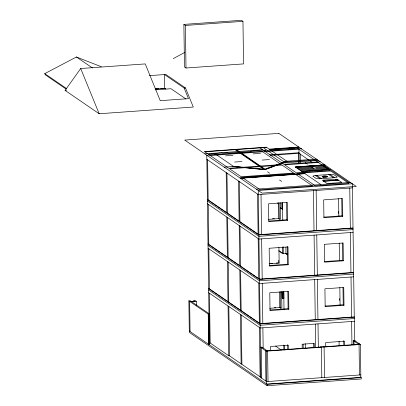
<?xml version="1.0" encoding="UTF-8"?>
<svg xmlns="http://www.w3.org/2000/svg" width="406" height="406" viewBox="0 0 406 406"><rect width="100%" height="100%" fill="white"/><g stroke="black" fill="none" stroke-linecap="round" stroke-linejoin="round"><path stroke-width="0.61" d="M165.638 89.107L164.653 88.437L164.46 74.562L184.157 88.056L188.485 98.653L160.243 100.668L145.241 63.915L80.698 68.518L65.092 90.411L99.16 113.751L193.292 107.042L185.501 87.96L165.805 74.465L149.398 75.633M264.499 150.159L265.747 150.174L264.499 150.195M101.348 66.751L76.424 56.992L44.746 73.628L45.325 74.836L66.239 89.163M173.266 58.626L184.791 52.399M286.54 161.025L264.991 169.15L236.424 149.575M224.198 167.14L233.607 166.47L264.788 169.52L286.814 161.212L316.396 159.101M287.768 161.141L265.062 169.708L232.658 166.536M183.888 24.406L241.443 20.3L242.961 21.34L243.554 63.904L185.999 68.005L184.481 66.965L183.888 24.406L185.405 25.441L242.961 21.34M155.539 88.792L156.797 88.701M155.102 88.97L158.878 88.701M160.771 88.564L163.288 88.386M155.239 89.107L165.552 88.371M155.295 89.833L170.982 88.716L185.933 98.957M184.157 88.056L185.501 87.96M204.817 151.829L266.686 147.419M269.203 149.144L298.78 147.033M204.842 153.879L262.667 149.753M298.973 147.17L296.284 147.358L317.573 161.948M269.685 149.474L296.578 147.561M263.052 150.017L250.664 151.194L251.05 151.458L228.187 153.092L227.802 152.823L222.422 153.209L222.036 152.945L214.642 153.473L214.657 154.645M269.878 149.606L296.771 147.693M215.028 153.737L208.303 154.219L228.822 168.277L281.267 164.537L262.682 151.803L210.237 155.544M270.173 149.809L297.06 147.891M301.658 149.002L300.887 148.474L206.776 155.204L209.425 344.811M225.594 155.868L232.922 155.346M253.166 153.899L260.5 153.377M269.66 154.833L299.07 152.722M270.416 155.366L299.024 153.311L298.968 149.195L265.382 151.611L264.6 151.083M234.607 162.045L241.94 161.522M262.18 160.076L269.513 159.553M317.365 159.766L284.418 162.116L263.321 147.662M282.028 163.019L318.329 160.431M320.263 161.755L283.956 164.344L259.957 147.901M324.719 164.806L295.137 166.917L320.877 184.557M295.329 167.049L324.912 164.937M295.522 167.181L325.104 165.069M301.907 171.555L330.159 169.546M240.068 178.016L304.612 173.408M240.261 178.148L304.81 173.545M240.459 178.28L305.007 173.682M323.567 180.117L335.61 179.259A1.401 0.279 -0.8 0 1 337.34 179.427L341.796 182.477L327.058 183.527L322.608 180.477A1.401 0.279 -0.8 0 1 323.567 180.117L324.922 181.046L336.965 180.188A1.401 0.279 -0.8 0 0 337.924 179.828M323.77 181.274L338.502 180.223M256.328 189.155L350.464 182.446M352.454 187.882L258.323 194.596L206.832 159.314M272.502 218.768L274.38 218.636M268.508 219.347L278.521 218.631L279.298 219.164L280.642 219.067L280.414 202.731M268.65 221.047L286.849 219.747L287.621 220.28L287.372 202.457L268.549 203.802L268.797 221.62L287.621 220.28M323.785 217.114L341.984 215.819L342.755 216.347L342.507 198.529L323.683 199.869L323.932 217.692L342.755 216.347M353.017 227.964L258.881 234.678L207.395 199.397M353.017 228.238L258.886 234.952L207.395 199.671M353.037 229.608L258.906 236.322L207.415 201.041M353.078 232.354L258.942 239.063L207.456 203.782M278.897 250.72L283.286 253.73L287.844 253.4M287.839 253.679L285.966 253.811L285.89 247.274M270.619 263.418L272.497 263.281M276.253 263.017L278.13 262.88M269.127 263.814L279.145 263.103L278.927 247.442M269.269 265.514L287.468 264.215L288.245 264.748L287.996 246.924L269.168 248.269L269.417 266.087L288.245 264.748M324.404 261.581L342.603 260.287L343.38 260.814L343.131 242.996L324.303 244.336L324.551 262.159L343.38 260.814M353.636 272.431L259.505 279.145L208.014 243.864M353.641 272.705L259.51 279.419L208.019 244.138M353.662 274.08L259.525 280.79L208.034 245.508M353.702 276.821L259.566 283.53L208.075 248.249M360.188 376.9L361.233 377.616L361.254 378.991L267.123 385.7L189.313 332.387L188.871 300.861L190.216 300.765L191.185 301.425L194.545 301.186L193.576 300.521L194.921 300.43L196.276 301.353L196.337 305.754M190.987 301.293L189.643 301.389L190.064 331.545M196.276 301.353L191.571 301.694L209.06 313.676M282.079 291.741L282.17 298.024L282.556 298.293L283.911 298.197L283.819 291.929M282.647 298.557L283.911 298.471M274.446 307.657L275.699 307.565M269.746 308.281L279.764 307.57L280.541 308.098L281.886 308.002L281.657 291.67M209.171 314.056L208.227 314.122L208.648 344.278M269.894 309.981L288.093 308.682L288.864 309.215L288.615 291.396L269.787 292.736L270.036 310.554L288.864 309.215M325.023 306.048L343.222 304.754L343.999 305.282L343.75 287.463L324.922 288.803L325.17 306.626L343.999 305.282M354.26 316.898L260.124 323.612L208.633 288.331M354.281 317.172L260.129 323.887L208.638 288.605M354.281 318.548L260.15 325.257L208.659 289.98M354.337 321.288L260.185 327.997L208.694 292.721M353.301 345.014L353.24 340.573L354.585 340.477L360.391 344.461L360.853 377.357L266.722 384.066L266.26 351.17L260.454 347.191L261.799 347.094L267.605 351.073L268.031 381.508M262.575 347.627L261.231 347.719L261.652 378.153M355.357 341.01L354.012 341.106L354.068 344.912M266.833 350.54L265.488 350.637L265.91 381.072M358.27 344.024L359.614 343.928M267.219 350.809L321.009 346.973M323.699 346.78L358.66 344.288M266.26 351.17L360.391 344.461M360.817 374.89L266.686 381.604L260.88 377.626L258.267 190.485L352.398 183.771L354.59 340.898M189.292 331.017L267.102 384.33L361.233 377.616M233.338 166.282L263.646 169.246L235.079 149.672M323.775 165.166L349.119 182.543M323.064 165.217L329.454 169.591M321.719 165.313L328.109 169.688M320.38 165.409L326.764 169.784M319.035 165.506L325.419 169.881M317.69 165.602L324.074 169.977M330.027 174.418L334.788 177.681M298.283 152.793L312.463 162.517M316.345 165.699L322.729 170.073M328.682 174.514L333.443 177.777M335.61 179.259L336.965 180.188M315 165.79L321.385 170.17M313.655 165.887L320.04 170.266M312.31 165.983L314.142 167.242M315.873 168.424L318.695 170.363M310.966 166.079L312.798 167.338M314.528 168.52L317.35 170.459M305.292 162.704L307.403 164.151M311.955 167.267L314.066 168.713M309.621 166.176L316.005 170.55M308.276 166.272L314.66 170.647M306.931 166.369L313.315 170.743M305.586 166.465L311.97 170.84M304.241 166.561L310.631 170.936M316.639 175.372L321.4 178.635M302.896 166.653L309.286 171.033M315.295 175.468L320.055 178.731M301.551 166.749L307.941 171.129M300.207 166.846L306.596 171.225M298.862 166.942L305.251 171.322M297.517 167.039L303.906 171.413M296.172 167.135L302.561 171.51M286.814 161.212L266.3 147.155L204.431 151.565L207.527 153.686M235.363 149.362L264.788 169.52M267.518 171.763L269.625 173.21M279.521 179.985L281.627 181.431M76.424 56.992L92.461 67.985M214.256 153.209L233.612 166.47M280.343 207.669L282.667 209.257L282.576 202.995M280.856 208.298L281.886 209.004M44.746 73.628L66.675 88.65M285.961 253.537L287.478 254.572M286.474 254.156L287.489 254.846M278.897 250.994L281.992 253.116M278.76 262.834L279.145 263.103M353.24 340.573L359.051 344.552L359.472 374.987M275.623 346.151L281.302 350.043M188.871 300.861L209.049 314.65L209.471 344.806M228.74 355.331L260.875 377.347M209.389 342.481L228.745 355.742L228.05 305.982M80.698 68.518L99.16 113.751M349.764 188.074L350.327 228.157M350.388 232.542L350.946 272.624M351.017 277.009L351.566 317.091M351.626 321.481L351.956 344.887M344.562 345.501L344.501 341.197L325.673 342.542L325.734 346.841M341.74 198.61L341.984 215.819M342.365 243.077L342.603 260.287M342.984 287.549L343.222 304.754M343.725 340.67L343.796 345.582M338.604 198.641L338.853 216.175M339.228 243.108L339.472 260.642M339.847 287.575L340.091 305.114M338.401 211.526L338.426 213.404M339.619 298.583L339.644 300.46M339.066 341.304L339.127 345.734M324.511 377.478L324.084 347.049L323.313 346.516L320.623 346.709L321.395 347.237L321.821 377.671M316.147 190.475L316.705 230.552M316.766 234.942L317.33 275.024M317.396 279.409L317.954 319.492M318.01 323.876L318.34 347.287M313.457 190.663L314.016 230.745M314.077 235.135L314.64 275.212M314.706 279.597L315.259 319.679M315.32 324.069L315.65 347.475M314.305 347.754L314.244 343.354L302.14 344.217L302.201 348.617M313.478 343.451L313.539 347.851M305.241 343.638L305.302 348.033M303.145 344.293L303.206 348.693M300.404 153.859L300.536 163.253M299.055 153.326L299.197 163.344M298.293 153.422L298.43 163.44M286.611 202.543L286.849 219.747M287.22 246.396L287.468 264.215M287.849 291.478L288.093 308.682M288.453 349.5L288.392 345.196L270.538 346.47L270.599 350.774M287.621 344.669L287.687 349.581M283.19 246.838L283.286 253.73M284.56 345.602L284.626 350.033M282.52 202.706L282.764 220.296M283.758 291.64L284.007 309.23M281.815 203.091L281.891 208.73M282.424 246.934L282.51 253.197M283.789 345.075L283.855 349.921M282.469 292.01L282.556 298.293M279.069 202.827L279.298 219.164M280.313 291.767L280.541 308.098M278.303 202.975L278.521 218.631M279.546 291.914L279.764 307.57M277.917 202.711L277.937 203.964M278.724 260.332L278.749 262.21M267.102 384.33L267.123 385.7M261.012 194.403L261.571 234.485M261.631 238.87L262.195 278.952M262.251 283.337L262.814 323.42M262.875 327.809L263.159 348.054M257.551 194.063L258.109 234.145M258.17 238.535L258.729 278.612M258.789 283.002L259.348 323.085M259.414 327.469L260.099 376.819M239.352 181.599L239.91 221.681M239.971 226.066L240.535 266.148M240.596 270.533L241.154 310.615M241.215 315L241.905 364.349M238.581 181.066L239.139 221.148M239.2 225.533L239.758 265.615M239.819 270L240.377 310.082M240.443 314.472L241.128 363.817M226.964 173.108L227.522 213.191M227.583 217.575L228.147 257.658M228.208 262.043L228.766 302.125M228.827 306.515L229.517 355.859M226.188 172.58L226.751 212.658M226.812 217.048L227.37 257.13M227.431 261.515L227.989 301.597M207.608 159.847L208.166 199.93M208.227 204.314L208.785 244.397M208.846 248.782L209.41 288.864M209.471 293.249L210.166 343.009M208.273 314.117L208.694 344.278M185.405 25.441L185.999 68.005M324.922 181.046A1.401 0.279 -0.8 0 1 323.191 180.878M66.163 90.325L65.092 90.411L66.163 90.33M278.841 133.371L184.71 140.085L262.139 193.134L356.27 186.425L278.841 133.371M282.043 165.064L229.598 168.805L241.21 176.762L293.655 173.022L282.043 165.064M318.35 162.476L284.733 164.872L296.344 172.834L329.966 170.434L318.35 162.476M294.431 173.555L241.986 177.295L260.18 189.759L312.625 186.019L294.431 173.555M330.738 170.967L297.121 173.362L315.315 185.831L348.937 183.431L330.738 170.967M330.591 174.377L314.731 175.509A8.252 1.66 -0.8 0 0 312.879 176.224L316.091 178.427A8.252 1.66 -0.8 0 0 319.492 178.772L335.356 177.64A8.252 1.66 -0.8 0 0 337.203 176.925L333.991 174.722A8.252 1.66 -0.8 0 0 330.591 174.377M323.318 177.087A2.822 0.568 -0.8 0 0 327.657 176.58A2.822 0.568 -0.8 0 0 323.552 176.102A2.822 0.568 -0.8 0 0 323.318 177.087M323.511 177.026A2.472 0.497 -0.8 0 0 327.312 176.58A2.472 0.497 -0.8 0 0 323.709 176.163A2.472 0.497 -0.8 0 0 323.511 177.026"/></g></svg>
